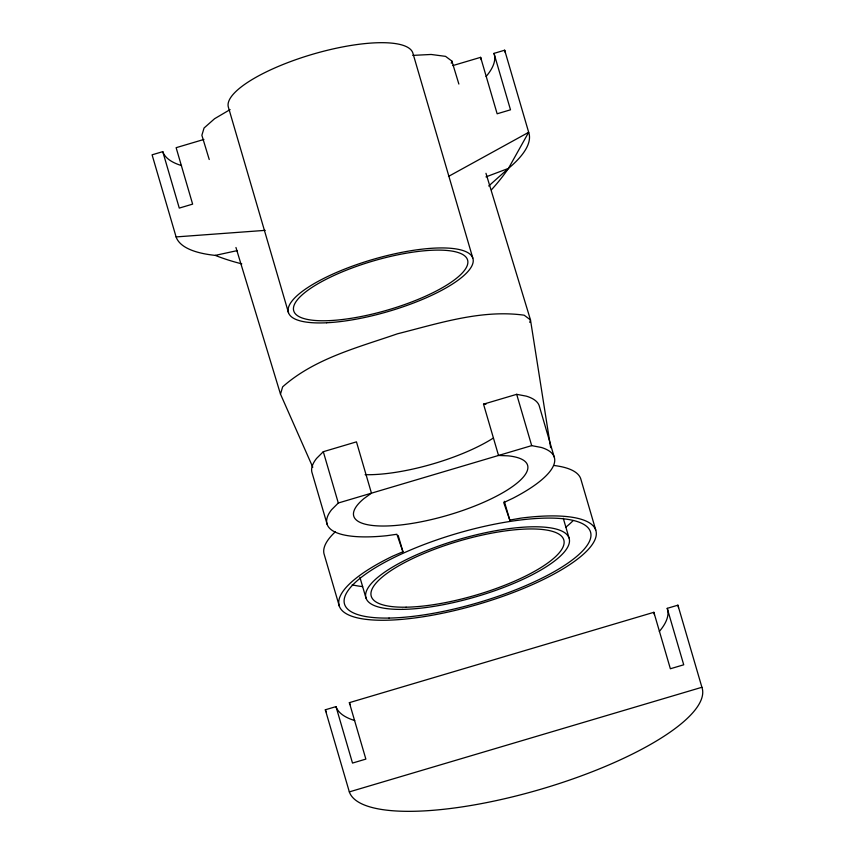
<?xml version="1.0" encoding="UTF-8"?>
<svg xmlns="http://www.w3.org/2000/svg" width="854" height="854" viewBox="0 0 854 854"><rect width="100%" height="100%" fill="white"/><g stroke="black" fill="none" stroke-linecap="round" stroke-linejoin="round"><path stroke-width="1.28" d="M312.799 467.245L280.486 394.11L282.653 386.841C314.646 358.445 357.879 347.514 397.441 333.807C438.604 323.474 481.272 309.287 524.153 315.19L530.494 319.93L550.659 447.667M451.264 63.196L451.894 61.104L445.553 56.364L431.121 54.464L412.781 55.393M529.768 322.353L530.494 319.93L485.969 173.309M491.466 189.78A189.172 72.494 -29.1 0 0 508.44 168.409L528.679 132.306L504.671 50.205L493.996 53.375A172.764 48.774 -16.3 0 1 486.086 76.497M554.203 457.007L539.194 405.693A118.428 33.434 -16.3 0 0 526.352 396.16L516.681 394.324L483.524 404.155L498.533 455.47L508.194 455.844A90.556 25.567 -16.3 0 1 504.223 491.893A90.556 25.567 -16.3 0 1 389.744 525.861A90.556 25.567 -16.3 0 1 363.836 498.672L371.458 493.174L356.46 441.86L323.303 451.702L316.588 458.395A118.428 33.434 -16.3 0 0 312.148 473.063L327.157 524.377M338.301 503.006L331.598 509.71A118.428 33.434 -16.3 0 0 386.734 535.704L396.875 534.273L402.939 551.769L392.691 556.167A133.747 37.768 -16.3 0 0 377.265 620.185A133.747 37.768 -16.3 0 0 573.707 561.9A133.747 37.768 -16.3 0 0 520.897 518.132L509.785 520.065L503.721 502.579L512.87 498.277A118.428 33.434 -16.3 0 0 541.361 447.475L531.69 445.628L338.301 503.006L323.303 451.702M488.712 185.991L508.44 168.409A183.909 51.923 -16.3 0 0 528.679 132.306L448.489 176.426M230.1 109.59L214.6 118.706L204.053 128.015L201.875 135.284L209.23 159.506M485.969 176.895L508.44 168.409M181.507 165.559A172.764 48.774 -16.3 0 1 162.772 151.649L152.087 154.82L176.095 236.921A183.909 51.923 -16.3 0 0 215.272 255.389A189.172 71.448 -3.3 0 0 241.789 263.865M203.903 139.448L176.127 147.689L192.63 204.127L179.276 208.088L162.772 151.649M452.855 65.577L480.631 57.335L497.145 113.785L510.5 109.814L493.996 53.375M659.32 631.469A172.764 48.774 -16.3 0 0 667.22 608.347L677.905 605.176L701.913 687.278A183.909 51.923 -16.3 0 1 542.653 788.701A183.909 51.923 -16.3 0 1 349.329 791.893L325.321 709.791L336.006 706.621A172.764 48.774 -16.3 0 0 354.73 720.541M336.006 706.621L352.51 763.07L365.864 759.099L349.361 702.661L653.865 612.307L670.369 668.757L683.723 664.796L667.22 608.347M349.329 791.893L701.913 687.278M215.272 255.389L237.401 250.574M176.095 236.921L265.21 230.356M483.524 404.155L485.947 404.252M451.894 61.104L458.865 84.055M235.95 247.489L280.486 394.11M595.74 530.035L580.731 478.731A133.747 37.768 -16.3 0 0 554.022 465.494M563.266 518.261L569.031 537.967M516.681 394.324L531.69 445.628M472.806 258.1L412.792 52.841A96.128 27.147 -16.3 0 0 311.731 54.517A96.128 27.147 -16.3 0 0 228.488 107.529L288.503 312.777M504.298 501.287L509.785 520.065M398.188 535.501L402.939 551.769M359.897 577.261L366.024 598.195M339.305 606.126L324.306 554.812A133.747 37.768 -16.3 0 1 335.291 531.85M326.228 711.884A183.909 51.923 -16.3 0 1 325.321 709.791M677.905 605.176A183.909 51.923 -16.3 0 1 678.524 607.642M350.257 704.678A158.833 44.846 -16.3 0 1 349.361 702.661M653.865 612.307A158.833 44.846 -16.3 0 1 654.452 614.752M504.671 50.205A183.909 51.923 -16.3 0 1 505.301 52.67M480.631 57.335A158.833 44.846 -16.3 0 1 481.218 59.78M492.993 438.262A90.556 25.567 -16.3 0 1 365.117 474.675M572.981 520.769A128.175 36.188 -16.3 0 1 565.679 527.302M362.63 586.591A128.175 36.188 -16.3 0 1 352.19 584.809M326.591 322.769A96.128 27.147 -16.3 0 0 472.774 263.63A96.128 27.147 -16.3 0 0 342.603 269.917A96.128 27.147 -16.3 0 0 326.591 322.769M329.729 320.602A90.556 25.567 -16.3 0 0 467.437 264.9A90.556 25.567 -16.3 0 0 344.813 270.814A90.556 25.567 -16.3 0 0 329.729 320.602M406.098 607.194A100.313 28.321 -16.3 0 0 562.807 547.457A100.313 28.321 -16.3 0 0 433.661 549.592A100.313 28.321 -16.3 0 0 406.098 607.194M389.04 618.061A128.175 36.188 -16.3 0 0 589.281 541.724A128.175 36.188 -16.3 0 0 424.257 544.457A128.175 36.188 -16.3 0 0 389.04 618.061M402.682 609.372A105.885 29.901 -16.3 0 0 568.102 546.314A105.885 29.901 -16.3 0 0 431.782 548.567A105.885 29.901 -16.3 0 0 402.682 609.372"/></g></svg>
